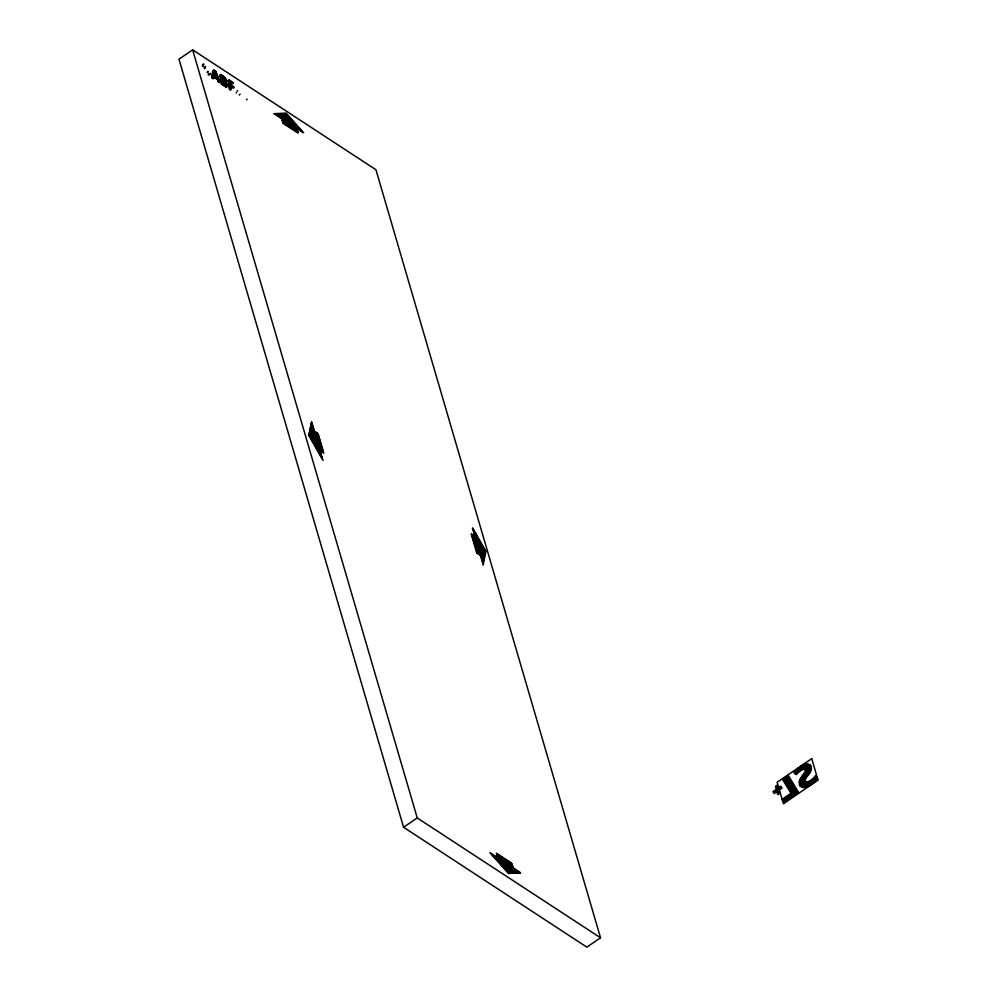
<?xml version="1.0" encoding="UTF-8"?>
<svg xmlns="http://www.w3.org/2000/svg" width="997" height="997" viewBox="0 0 997 997"><rect width="100%" height="100%" fill="white"/><g stroke="black" fill="none" stroke-linecap="round" stroke-linejoin="round"><path stroke-width="1.5" d="M471.245 534.704L471.431 533.831M472.466 528.722L472.653 527.799M471.631 536L471.992 534.205M472.852 530.03L473.139 528.634M472.017 537.296L472.566 534.579M473.226 531.326L473.612 529.469M472.391 538.604L473.139 534.953M473.612 532.635L474.086 530.304M472.777 539.9L473.712 535.327M473.986 533.931L474.56 531.152M473.151 541.209L474.273 535.701M474.373 535.239L475.033 531.987M473.538 542.505L475.507 532.822M473.911 543.814L475.98 533.657M474.298 545.11L476.466 534.492M474.672 546.418L476.94 535.339M475.058 547.714L477.413 536.174M475.432 549.023L477.887 537.009M475.818 550.319L478.361 537.844M476.205 551.628L478.834 538.679M476.578 552.924L479.32 539.527M477.139 553.36L479.794 540.362M477.7 553.734L480.267 541.197M478.273 554.108L480.741 542.032M478.847 554.482L481.215 542.867M479.42 554.855L481.688 543.714M479.993 555.229L482.162 544.549M480.467 556.064L482.648 545.384M480.841 557.373L483.121 546.219M481.227 558.669L483.595 547.054M481.601 559.965L484.068 547.901M481.987 561.274L484.542 548.736M482.361 562.57L485.016 549.571M482.747 563.878L485.502 550.406M483.134 565.174L485.975 551.241M229.36 89.394L231.13 87.686M222.069 84.62L223.129 83.611M202.453 64.917L203.351 64.045M202.403 65.79L204.098 64.182M202.503 66.525L203.126 65.939M204.186 67.435L205.17 66.5M204.335 68.12L205.681 66.836M204.535 68.768L205.245 68.095M207.04 72.233L208.037 71.273M207.6 72.532L208.311 71.846M208.074 74.588L208.709 73.977M208.66 74.85L210.305 73.292M212.697 71.011L213.844 69.927M209.432 74.949L210.267 74.164M212.498 72.046L214.367 70.264M212.286 73.068L214.878 70.6M212.087 74.102L215.402 70.949M211.887 75.124L215.863 71.335M211.688 76.158L214.667 73.304M215.028 72.968L216.1 71.946M211.476 77.18L214.517 74.289M215.252 73.591L216.337 72.557M211.676 77.828L214.367 75.261M215.477 74.214L216.573 73.167M212.199 78.165L214.529 75.946M215.688 74.837L216.798 73.79M212.71 78.501L215.053 76.283M215.913 75.46L217.034 74.401M213.233 78.85L213.931 78.19M214.467 77.666L215.564 76.632M216.137 76.084L217.271 75.012M214.991 78.003L216.087 76.968M216.361 76.707L217.508 75.622M215.514 78.352L217.732 76.233M216.037 78.688L217.969 76.844M219.863 75.037L220.599 74.339M216.548 79.025L218.206 77.454M219.976 75.772L221.122 74.688M217.072 79.374L218.43 78.065M220.088 76.507L221.633 75.024M217.471 79.822L218.667 78.688M220.2 77.23L222.157 75.361M217.695 80.445L218.904 79.299M220.312 77.965L222.68 75.71M217.919 81.069L219.141 79.91M220.412 78.688L223.191 76.059M218.144 81.692L219.365 80.52M220.524 79.424L222.244 77.791M222.73 77.33L223.689 76.408M218.43 82.24L219.602 81.131M220.636 80.146L222.356 78.514M223.228 77.679L224.175 76.781M218.954 82.589L219.839 81.742M220.748 80.882L222.468 79.237M223.689 78.078L224.624 77.193M220.86 81.604L222.954 79.61M224.063 78.551L225.035 77.641M220.973 82.34L223.49 79.934M224.362 79.112L225.409 78.115M221.072 83.063L222.792 81.43M223.041 81.206L224.101 80.196M224.537 79.785L225.746 78.626M221.184 83.798L222.904 82.165M223.552 81.542L226.057 79.162M221.546 84.284L223.016 82.888M224.063 81.904L226.319 79.748M224.512 82.302L226.543 80.371M222.593 84.969L223.652 83.96M224.886 82.776L226.668 81.081M223.104 85.306L224.175 84.296M225.185 83.337L225.983 82.577M228.039 80.62L228.911 79.785M223.627 85.642L224.736 84.583M225.372 83.997L226.356 83.05M228.151 81.343L229.435 80.121M224.151 85.979L226.718 83.549M228.263 82.078L229.958 80.458M224.674 86.328L227.029 84.084M228.363 82.801L230.469 80.807M225.197 86.652L227.304 84.658M228.475 83.536L230.992 81.143M225.746 86.976L227.54 85.268M228.587 84.259L231.516 81.48M226.331 87.25L227.69 85.954M228.699 84.994L230.469 83.312M230.955 82.851L232.027 81.829M228.811 85.717L230.581 84.035M231.478 83.187L232.55 82.165M228.924 86.452L230.743 84.72M231.989 83.524L233.074 82.502M229.036 87.175L231.254 85.057M232.513 83.873L233.485 82.938M229.136 87.91L231.778 85.406M229.248 88.646L231.017 86.963M231.217 86.776L232.301 85.742M231.728 87.113L232.812 86.078M229.871 89.718L231.242 88.409M232.251 87.449L233.335 86.415M230.382 90.066L231.354 89.144M232.775 87.798L233.859 86.764M233.286 88.135L234.046 87.424M237.012 91.263L237.735 90.577M236.127 92.945L236.488 92.696M239.18 95.039L240.152 94.117M246.471 99.787L247.194 99.102M192.645 49.85L178.974 59.184L403.573 827.261L586.872 947.15L600.543 937.816L375.944 169.739L192.645 49.85L417.245 817.926L600.543 937.816M403.573 827.261L417.245 817.926M779.168 790.123L776.426 785.524M273.814 113.695L286.201 113.097M274.848 114.368L286.824 113.795M275.882 115.054L287.448 114.493M276.917 115.727L288.071 115.191M277.951 116.4L288.694 115.889M278.986 117.085L289.317 116.587M280.02 117.758L289.94 117.285M281.054 118.431L290.563 117.982M281.677 119.129L291.174 118.68M281.889 119.852L291.797 119.378M282.101 120.562L292.42 120.076M282.313 121.285L293.043 120.774M282.525 121.995L293.666 121.472M282.724 122.718L294.289 122.157M282.998 123.429L294.913 122.855M284.033 124.114L295.536 123.553M285.067 124.787L296.159 124.251M286.102 125.46L296.782 124.949M287.136 126.145L297.405 125.647M288.17 126.818L298.028 126.345M289.217 127.491L298.651 127.043M290.252 128.177L299.274 127.741M291.286 128.85L299.898 128.439M292.32 129.523L297.218 129.298M297.629 129.274L300.521 129.136M293.355 130.208L297.43 130.009M298.664 129.946L301.144 129.834M294.389 130.881L297.629 130.732M299.698 130.632L301.767 130.532M295.424 131.554L297.841 131.442M300.733 131.305L302.39 131.23M296.458 132.24L298.053 132.165M301.767 131.978L303.013 131.928M297.492 132.913L298.265 132.875M302.801 132.663L303.636 132.626M519.911 872.225L520.534 872.923M510.863 862.592L512.022 863.888M518.876 871.552L520.122 872.948M509.828 861.907L512.234 864.598M517.842 870.88L519.711 872.961M508.794 861.234L512.446 865.321M516.807 870.194L519.287 872.986M507.76 860.561L512.657 866.032M515.761 869.521L518.876 873.011M506.725 859.875L512.857 866.754M514.726 868.836L518.465 873.023M505.691 859.202L513.069 867.465M513.692 868.163L518.054 873.048M504.656 858.529L517.642 873.06M503.622 857.844L517.231 873.085M502.588 857.171L516.82 873.098M501.553 856.498L516.396 873.123M500.506 855.812L515.985 873.148M499.472 855.139L515.574 873.16M498.438 854.454L515.162 873.185M497.403 853.781L514.751 873.198M496.369 853.108L514.34 873.222M496.494 853.719L513.929 873.247M496.705 854.441L513.505 873.26M496.905 855.152L513.094 873.285M497.117 855.875L512.682 873.297M497.329 856.585L512.271 873.322M497.54 857.308L511.86 873.335M497.129 857.333L511.449 873.36M496.095 856.647L511.037 873.384M495.06 855.974L510.626 873.397M494.014 855.289L510.202 873.422M492.979 854.616L509.791 873.434M491.945 853.943L509.38 873.459M490.91 853.258L508.969 873.484M489.876 852.585L508.557 873.497M772.937 791.593L774.146 793.55M798.572 767.727L800.554 770.943M782.408 779.18L790.908 793.151M775.703 786.022L780.065 793.188M810.1 764.487L811.458 766.73M808.567 763.989L811.546 768.899M815.521 775.454L817.727 779.106M807.221 763.789L811.284 770.494M814.798 776.302L816.967 779.866M806.05 763.864L810.773 771.666M814.088 777.137L816.194 780.639M804.978 764.126L810.187 772.737M813.365 777.984L815.434 781.399M803.943 764.45L809.539 773.684M812.567 778.682L814.649 782.122M802.984 764.886L808.866 774.594M811.757 779.367L813.814 782.77M802.037 765.347L808.156 775.442M810.947 780.053L812.979 783.418M801.152 765.895L803.37 769.572M804.791 771.915L807.458 776.327M810.038 780.576L812.144 784.066M800.255 766.456L802.348 769.908M804.143 772.874L806.772 777.224M809.128 781.1L811.321 784.714M799.42 767.092L801.438 770.419M803.495 773.834L806.162 778.221M808.118 781.461L810.424 785.262M802.809 774.719L805.626 779.367M807.034 781.685L809.527 785.81M797.737 768.363L799.706 771.628M802.124 775.604L808.604 786.309M796.89 768.999L798.884 772.289M801.476 776.551L807.645 786.758M796.08 769.672L798.074 772.974M800.815 777.51L806.66 787.156M795.307 770.419L797.338 773.784M800.192 778.483L805.613 787.443M794.534 771.167L796.603 774.594M799.644 779.617L804.504 787.63M793.762 771.915L795.17 774.245M799.17 780.838L803.308 787.692M798.921 782.471L801.912 787.418M799.233 784.714L800.304 786.508M788.178 775.242L798.759 792.715M787.48 775.716L798.061 793.188M786.608 776.314L797.189 793.786M785.748 776.9L796.329 794.372M784.876 777.498L795.456 794.97M784.003 778.084L794.597 795.556M783.144 778.682L793.724 796.154M790.746 793.263L792.864 796.74M789.886 793.849L791.992 797.338M789.013 794.447L791.12 797.924M788.153 795.045L790.26 798.522M787.281 795.631L789.387 799.108M780.888 786.159L782.084 788.129M786.409 796.229L788.527 799.706M780.177 786.658L781.361 788.627M785.549 796.815L787.655 800.292M779.455 787.144L780.639 789.113M777.149 785.038L778.183 786.733M778.732 787.642L779.916 789.612M784.676 797.413L786.783 800.89M783.816 797.999L785.923 801.476M782.944 798.597L785.05 802.074M775.404 787.194L779.33 793.699M782.072 799.183L784.19 802.66M775.84 789.612L778.607 794.185M775.118 790.11L776.314 792.079M777.299 793.712L777.884 794.684M774.395 790.596L775.591 792.565M773.672 791.095L774.868 793.064M311.538 421.881L312.011 422.728M311.438 422.354L312.385 424.024M317.619 433.234L318.504 434.792M311.338 422.815L312.771 425.333M317.046 432.86L318.878 436.088M311.251 423.276L313.145 426.629M316.473 432.486L319.264 437.396M311.151 423.737L313.532 427.925M315.912 432.112L319.638 438.692M311.052 424.211L313.905 429.233M315.339 431.738L320.025 440.001M310.964 424.672L314.292 430.53M314.765 431.377L320.398 441.297M310.865 425.133L320.785 442.606M310.777 425.607L321.171 443.902M310.678 426.068L321.545 445.21M310.578 426.529L321.931 446.506M310.491 426.99L322.305 447.815M310.391 427.464L322.692 449.111M310.304 427.925L323.065 450.42M310.204 428.386L323.452 451.716M310.104 428.847L323.826 453.012M310.017 429.321L323.327 452.763M309.917 429.782L322.754 452.389M309.83 430.243L322.193 452.015M309.731 430.704L321.62 451.641M309.631 431.178L321.046 451.267M309.544 431.639L320.473 450.893M309.444 432.1L320.386 451.367M309.357 432.573L320.76 452.663M309.257 433.034L321.146 453.971M309.157 433.496L321.52 455.268M309.07 433.957L321.906 456.576M308.97 434.43L322.28 457.872M308.883 434.891L322.667 459.168M308.783 435.353L323.053 460.477M811.732 758.63L777.124 782.259L783.418 803.756L818.026 780.128L811.732 758.63"/></g></svg>
